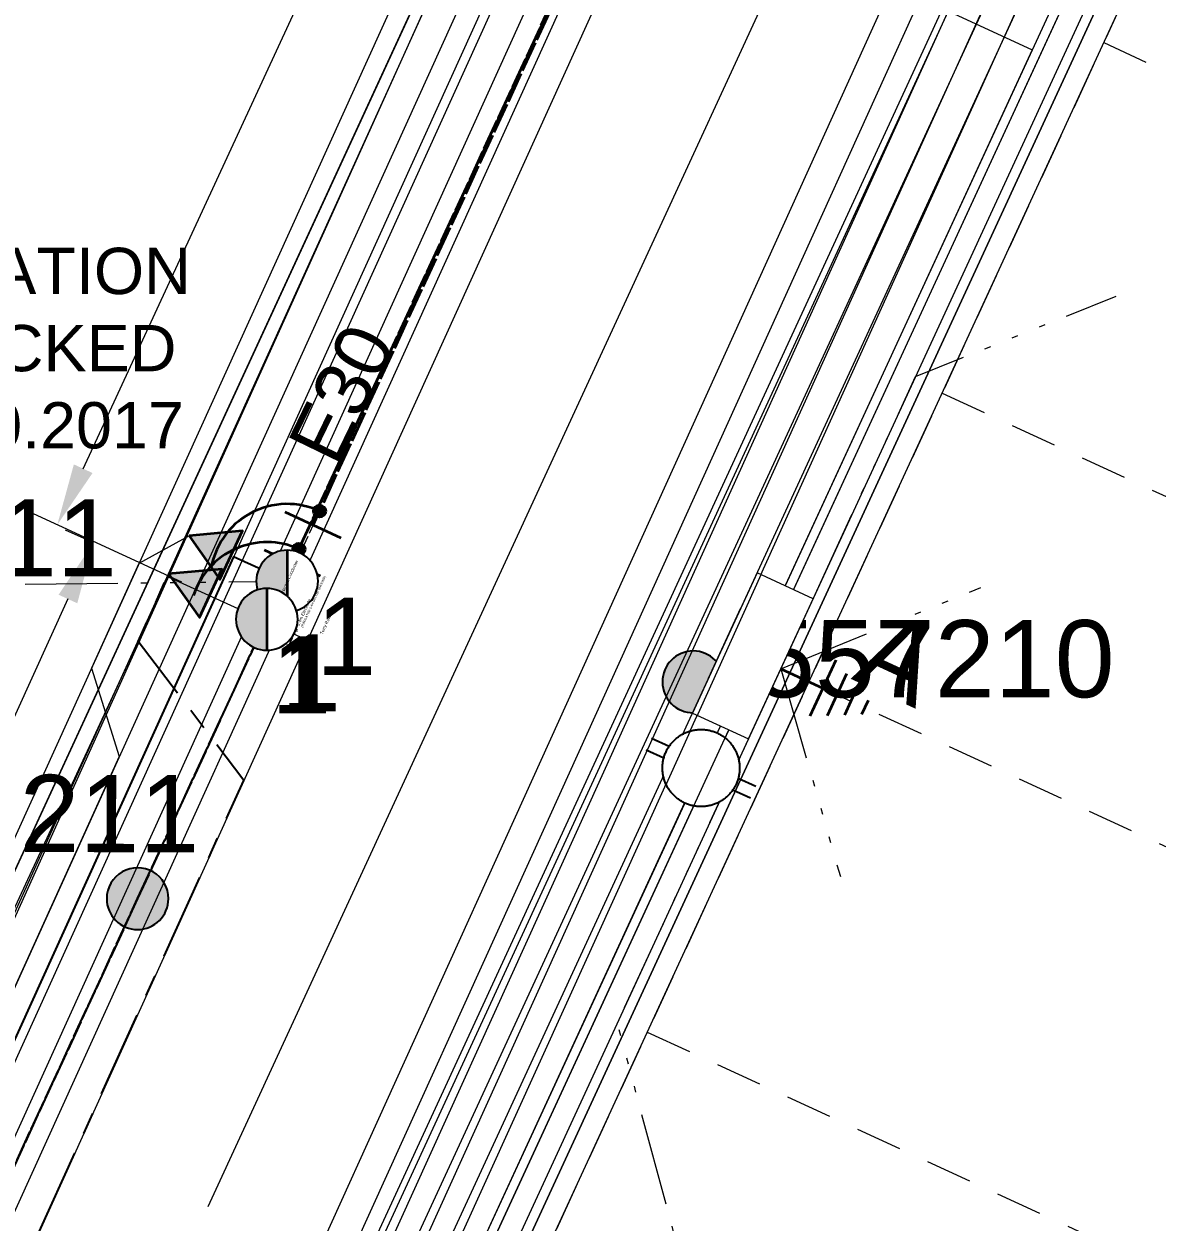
# Model space of a CAD drawing. Header units: metres. Extents: x 0 to 307451, y 0 to 6277344.
# Drawn here: x 305364.89 to 305401.6, y 6275230.66 to 6275269.47 of the extents above; entities that cross this region are included whole.
import ezdxf
from ezdxf.enums import TextEntityAlignment as Align

# ---------------------------------------------------------------- set-up
doc = ezdxf.new("R2010")
doc.units = ezdxf.units.M
for name, pattern in [('Cable Exist OH', [1, 1, 0]), ('Cable Exist UG', [7, 4, -1, 1, -1]), ('Dash', [5, 3, -2]), ('IE Trench LV', [6, 4, -2]), ('PHANTOM', [6.15, 3, -0.75, 0.3, -0.75, 0.3, -0.75, 0.3]), ('PHANTOMX2', [6.6, 3, -0.75, 0.2, -0.75, 0.2, -0.75, 0.2, -0.75])]:
    doc.linetypes.add(name, pattern=pattern)
doc.layers.get('0').update_dxf_attribs({"color": 6})
for name, color, linetype, lineweight in [('_User Miscellaneous1', 30, 'Continuous', 13), ('_User Miscellaneous7', 3, 'Continuous', 13), ('_User_HV_Exist', 1, 'Continuous', 35), ('_User_LV_Exist', 5, 'Continuous', 35), ('Cadastre Developer_SP_NEW', 92, 'Continuous', 15), ('Cadastre Land Parcels_SP_EXT', 118, 'Continuous', 15), ('Cadastre Roads_SP_EXT', 218, 'Continuous', 15), ('Cadastre Roads_SP_NEW', 214, 'Continuous', 15), ('Mains_HV_EXT', 13, 'Continuous', 25), ('Mains_LV_EXT', 163, 'Continuous', 25), ('Services_SP_MOD', 3, 'PHANTOMX2', 20)]:
    doc.layers.add(name, color=color, linetype=linetype, lineweight=lineweight)
doc.layers.add('_User Miscellaneous10', color=252, linetype='Continuous', lineweight=13, plot=False, transparency=0.75)
for name, color, linetype in [('Equip_LV_NEW', 2, 'Continuous'), ('Mains_HV_New_V17', 2, 'Cable x'), ('Mains_LV_New_T84', 2, 'Cable x'), ('SupportsOH_SP_TR_HV_LV_SL_EXT', 7, 'Continuous'), ('SupportsOH_SP_TR_HV_LV_SL_NEW', 2, 'Continuous'), ('Trench_SP_NEW', 2, 'Continuous')]:
    doc.layers.add(name, color=color, linetype=linetype)
doc.styles.add('iecARIAL', font='arial.ttf', dxfattribs={"height": 2})
doc.styles.add('ieISOCP', font='arial.ttf', dxfattribs={"height": 1.5})
doc.styles.add('POLE_LABEL', font='arial.ttf', dxfattribs={"height": 2})
doc.styles.get("Standard").update_dxf_attribs({"font": 'arial.ttf'})
doc.linetypes.add('Cable New UG', pattern='A,5.5,-0.01,["X",Standard,S=1.8,R=0,X=0,Y=-0.94],-1.7', length=7.21)
doc.linetypes.add('Cable x', pattern='A,4.5,-0.01,["X",Standard,S=1.25,R=0,X=0,Y=-0.65],-1.2', length=5.71)
doc.linetypes.add('IE Trench HV', pattern='A,4,-0.4,["/",Standard,S=2,R=0,X=0.25,Y=-1],-1.6', length=6)
doc.dimstyles.new('1.8mm_1_1000', dxfattribs={"dimtxt": 1.8, "dimasz": 2, "dimexe": 1, "dimexo": 3, "dimgap": 0.5, "dimtad": 0, "dimtoh": 1, "dimlfac": -1, "dimzin": 12, "dimdsep": 46, "dimtxsty": 'Standard', "dimcen": 1, "dimclrd": 256, "dimclre": 256, "dimclrt": 256, "dimazin": 3, "dimtfac": 1, "dimtmove": 0, "dimatfit": 3, "dimfxl": 1, "dimtolj": 1, "dimtzin": 0, "dimlwd": -1, "dimlwe": -1, "dimarcsym": 0})
doc.dimstyles.new('1.8mm_1_50', dxfattribs={"dimtxt": 0.09, "dimasz": 0.1, "dimexe": 0.05, "dimexo": 0.15, "dimgap": 0.025, "dimtad": 0, "dimtoh": 1, "dimlfac": -1, "dimzin": 12, "dimdsep": 46, "dimtxsty": 'Standard', "dimcen": 1, "dimclrd": 256, "dimclre": 256, "dimclrt": 256, "dimazin": 3, "dimtfac": 1, "dimtmove": 0, "dimatfit": 3, "dimfxl": 1, "dimtolj": 1, "dimtzin": 0, "dimlwd": -1, "dimlwe": -1, "dimarcsym": 0})

# ---------------------------------------------------------------- blocks, each defined once
blk = doc.blocks.new('POLE_EXT')
blk.add_hatch(color=256).paths.add_polyline_path([(-1, 0, 1), (1, 0, 1)])
blk.add_lwpolyline([(-1, 0, 1), (1, 0, 1)], format="xyb", close=True)
at = {"flags": 8}
blk.add_attdef('pNumber', text='', height=2, dxfattribs=at).set_placement((2.5, 2.5), align=Align.MIDDLE_CENTER)
at = {"style": 'POLE_LABEL', "flags": 9}
for tag, p in [('STRUCTURE_PLANT_NUMBER', (1.355, 0.028)), ('STREET_CODE', (1.355, -0.2))]:
    blk.add_attdef(tag, text='', height=0.2, dxfattribs=at).set_placement(p, align=Align.MIDDLE_LEFT)
at = {"flags": 9}
for tag, p in [('OWNED_BY', (1.355, -0.4)), ('SPECIAL_USE', (1.355, -0.8)), ('PARENT', (1.355, -0.6)), ('STATE', (1.355, -1)), ('USAGE', (1.355, -1.2)), ('cLV', (1.355, -1.4)), ('hDepth', (1.355, -1.6)), ('cHV', (1.355, -2)), ('hDia', (1.355, -1.8)), ('LBRACKET', (1.355, -2.2)), ('LExisting', (1.355, -2.4)), ('LANTNUMBER', (1.355, -2.6)), ('LOther', (1.355, -2.8)), ('LRemove', (1.355, -3)), ('LEGEND', (1.355, -3.2)), ('cLinedev', (1.355, -3.4)), ('pExisting', (1.355, -3.8)), ('LOCATION', (1.355, -3.6)), ('PFNUMBER', (1.355, -4)), ('NEWPFNUMBER', (1.355, -4.2)), ('pFooting', (1.355, -4.4)), ('pNew', (1.355, -4.6)), ('pRelocate', (1.355, -5)), ('pRemove', (1.355, -5.2)), ('pReplace', (1.355, -5.4)), ('pStay', (1.355, -5.6)), ('pType', (1.355, -5.8)), ('cspan', (1.355, -6)), ('STREETNAME', (1.355, -6.2)), ('SUBURB', (1.355, -6.4)), ('NOTES', (1.355, -6.6)), ('OPERATED_BY', (1.355, -7.014)), ('MAINTAINED_BY', (1.355, -6.814))]:
    blk.add_attdef(tag, text='', height=0.2, dxfattribs=at).set_placement(p, align=Align.MIDDLE_LEFT)
at = {"flags": 1}
blk.add_attdef('Z', (1.355, -7.328), '', height=0.2, dxfattribs=at)
blk = doc.blocks.new('LV_UG_LINKS_OPEN_NEW')
at = {"layer": 'Equip_LV_NEW'}
for tag, flags, p in [('ACTUAL_STATUS', 9, (3.167, -1.667)), ('CONSTRUCTED_VOLTAGE', 9, (3.167, -1.833)), ('NO_PHASES', 9, (3.167, -2)), ('OPERATING_VOLTAGE', 9, (3.167, -2.167)), ('ORIENTATION', 9, (3.167, -2.333)), ('STATE', 9, (3.167, -2.5)), ('SWITCH_TYPE', 9, (3.167, -2.667)), ('OWNED_BY', 9, (3.167, -3.167)), ('USAGE', 9, (3.167, -2.833)), ('NOTES', 9, (3.167, -3)), ('OPERATED_BY', 9, (3.167, -3.333)), ('MAINTAINED_BY', 9, (3.167, -3.5)), ('TYPE', 9, (3.167, -3.833)), ('NUMBER_OF_PHASES', 9, (3.167, -3.667)), ('Z', 1, (3.167, -4))]:
    blk.add_attdef(tag, text='', height=0.167, dxfattribs=dict(at, flags=flags)).set_placement(p, align=Align.MIDDLE_LEFT)
blk.add_wipeout([(4, 1.25), (3.969, 1.25), (3.939, 1.248), (3.908, 1.247), (3.877, 1.244), (3.847, 1.241), (3.817, 1.236), (3.786, 1.232), (3.756, 1.226), (3.726, 1.22), (3.696, 1.213), (3.667, 1.205), (3.637, 1.196), (3.608, 1.187), (3.579, 1.177), (3.55, 1.166), (3.522, 1.155), (3.493, 1.143), (3.466, 1.13), (3.438, 1.117), (3.411, 1.102), (3.384, 1.088), (3.357, 1.072), (3.331, 1.056), (3.306, 1.039), (3.28, 1.022), (3.255, 1.004), (3.231, 0.985), (3.207, 0.966), (3.184, 0.947), (3.161, 0.926), (3.138, 0.905), (3.116, 0.884), (3.095, 0.862), (3.074, 0.839), (3.053, 0.816), (3.034, 0.793), (3.015, 0.769), (2.996, 0.745), (2.978, 0.72), (2.961, 0.694), (2.944, 0.669), (2.928, 0.643), (2.912, 0.616), (2.898, 0.589), (2.883, 0.562), (2.87, 0.534), (2.857, 0.507), (2.845, 0.478), (2.834, 0.45), (2.823, 0.421), (2.813, 0.392), (2.804, 0.363), (2.795, 0.333), (2.787, 0.304), (2.78, 0.274), (2.774, 0.244), (2.768, 0.214), (2.764, 0.183), (2.759, 0.153), (2.756, 0.123), (2.753, 0.092), (2.752, 0.061), (2.75, 0.031), (2.75, 0), (2.75, -0.031), (2.752, -0.061), (2.753, -0.092), (2.756, -0.123), (2.759, -0.153), (2.764, -0.183), (2.768, -0.214), (2.774, -0.244), (2.78, -0.274), (2.787, -0.304), (2.795, -0.333), (2.804, -0.363), (2.813, -0.392), (2.823, -0.421), (2.834, -0.45), (2.845, -0.478), (2.857, -0.507), (2.87, -0.534), (2.883, -0.562), (2.898, -0.589), (2.912, -0.616), (2.928, -0.643), (2.944, -0.669), (2.961, -0.694), (2.978, -0.72), (2.996, -0.745), (3.015, -0.769), (3.034, -0.793), (3.053, -0.816), (3.074, -0.839), (3.095, -0.862), (3.116, -0.884), (3.138, -0.905), (3.161, -0.926), (3.184, -0.947), (3.207, -0.966), (3.231, -0.985), (3.255, -1.004), (3.28, -1.022), (3.306, -1.039), (3.331, -1.056), (3.357, -1.072), (3.384, -1.088), (3.411, -1.102), (3.438, -1.117), (3.466, -1.13), (3.493, -1.143), (3.522, -1.155), (3.55, -1.166), (3.579, -1.177), (3.608, -1.187), (3.637, -1.196), (3.667, -1.205), (3.696, -1.213), (3.726, -1.22), (3.756, -1.226), (3.786, -1.232), (3.817, -1.236), (3.847, -1.241), (3.877, -1.244), (3.908, -1.247), (3.939, -1.248), (3.969, -1.25), (4, -1.25), (4.031, -1.25), (4.061, -1.248), (4.092, -1.247), (4.123, -1.244), (4.153, -1.241), (4.183, -1.236), (4.214, -1.232), (4.244, -1.226), (4.274, -1.22), (4.304, -1.213), (4.333, -1.205), (4.363, -1.196), (4.392, -1.187), (4.421, -1.177), (4.45, -1.166), (4.478, -1.155), (4.507, -1.143), (4.534, -1.13), (4.562, -1.117), (4.589, -1.102), (4.616, -1.088), (4.643, -1.072), (4.669, -1.056), (4.694, -1.039), (4.72, -1.022), (4.745, -1.004), (4.769, -0.985), (4.793, -0.966), (4.816, -0.947), (4.839, -0.926), (4.862, -0.905), (4.884, -0.884), (4.905, -0.862), (4.926, -0.839), (4.947, -0.816), (4.966, -0.793), (4.985, -0.769), (5.004, -0.745), (5.022, -0.72), (5.039, -0.694), (5.056, -0.669), (5.072, -0.643), (5.088, -0.616), (5.102, -0.589), (5.117, -0.562), (5.13, -0.534), (5.143, -0.507), (5.155, -0.478), (5.166, -0.45), (5.177, -0.421), (5.187, -0.392), (5.196, -0.363), (5.205, -0.333), (5.213, -0.304), (5.22, -0.274), (5.226, -0.244), (5.232, -0.214), (5.236, -0.183), (5.241, -0.153), (5.244, -0.123), (5.247, -0.092), (5.248, -0.061), (5.25, -0.031), (5.25, 0), (5.25, 0.031), (5.248, 0.061), (5.247, 0.092), (5.244, 0.123), (5.241, 0.153), (5.236, 0.183), (5.232, 0.214), (5.226, 0.244), (5.22, 0.274), (5.213, 0.304), (5.205, 0.333), (5.196, 0.363), (5.187, 0.392), (5.177, 0.421), (5.166, 0.45), (5.155, 0.478), (5.143, 0.507), (5.13, 0.534), (5.117, 0.562), (5.102, 0.589), (5.088, 0.616), (5.072, 0.643), (5.056, 0.669), (5.039, 0.694), (5.022, 0.72), (5.004, 0.745), (4.985, 0.769), (4.966, 0.793), (4.947, 0.816), (4.926, 0.839), (4.905, 0.862), (4.884, 0.884), (4.862, 0.905), (4.839, 0.926), (4.816, 0.947), (4.793, 0.966), (4.769, 0.985), (4.745, 1.004), (4.72, 1.022), (4.694, 1.039), (4.669, 1.056), (4.643, 1.072), (4.616, 1.088), (4.589, 1.102), (4.562, 1.117), (4.534, 1.13), (4.507, 1.143), (4.478, 1.155), (4.45, 1.166), (4.421, 1.177), (4.392, 1.187), (4.363, 1.196), (4.333, 1.205), (4.304, 1.213), (4.274, 1.22), (4.244, 1.226), (4.214, 1.232), (4.183, 1.236), (4.153, 1.241), (4.123, 1.244), (4.092, 1.247), (4.061, 1.248), (4.031, 1.25)]).dxf.layer = 'Equip_LV_NEW'
for p, q in [((3.792, 1.863), (3.792, 1.232)), ((4.208, 1.863), (4.208, 1.232)), ((3.792, -1.232), (3.792, -1.863)), ((4.208, -1.232), (4.208, -1.863))]:
    blk.add_line(p, q, dxfattribs=at)
at = {"layer": 'Equip_LV_NEW', "flags": 128}
blk.add_lwpolyline([(4, 1.25), (3.969, 1.25), (3.939, 1.248), (3.908, 1.247), (3.877, 1.244), (3.847, 1.241), (3.817, 1.236), (3.786, 1.232), (3.756, 1.226), (3.726, 1.22), (3.696, 1.213), (3.667, 1.205), (3.637, 1.196), (3.608, 1.187), (3.579, 1.177), (3.55, 1.166), (3.522, 1.155), (3.493, 1.143), (3.466, 1.13), (3.438, 1.117), (3.411, 1.102), (3.384, 1.088), (3.357, 1.072), (3.331, 1.056), (3.306, 1.039), (3.28, 1.022), (3.255, 1.004), (3.231, 0.985), (3.207, 0.966), (3.184, 0.947), (3.161, 0.926), (3.138, 0.905), (3.116, 0.884), (3.095, 0.862), (3.074, 0.839), (3.053, 0.816), (3.034, 0.793), (3.015, 0.769), (2.996, 0.745), (2.978, 0.72), (2.961, 0.694), (2.944, 0.669), (2.928, 0.643), (2.912, 0.616), (2.898, 0.589), (2.883, 0.562), (2.87, 0.534), (2.857, 0.507), (2.845, 0.478), (2.834, 0.45), (2.823, 0.421), (2.813, 0.392), (2.804, 0.363), (2.795, 0.333), (2.787, 0.304), (2.78, 0.274), (2.774, 0.244), (2.768, 0.214), (2.764, 0.183), (2.759, 0.153), (2.756, 0.123), (2.753, 0.092), (2.752, 0.061), (2.75, 0.031), (2.75, 0), (2.75, -0.031), (2.752, -0.061), (2.753, -0.092), (2.756, -0.123), (2.759, -0.153), (2.764, -0.183), (2.768, -0.214), (2.774, -0.244), (2.78, -0.274), (2.787, -0.304), (2.795, -0.333), (2.804, -0.363), (2.813, -0.392), (2.823, -0.421), (2.834, -0.45), (2.845, -0.478), (2.857, -0.507), (2.87, -0.534), (2.883, -0.562), (2.898, -0.589), (2.912, -0.616), (2.928, -0.643), (2.944, -0.669), (2.961, -0.694), (2.978, -0.72), (2.996, -0.745), (3.015, -0.769), (3.034, -0.793), (3.053, -0.816), (3.074, -0.839), (3.095, -0.862), (3.116, -0.884), (3.138, -0.905), (3.161, -0.926), (3.184, -0.947), (3.207, -0.966), (3.231, -0.985), (3.255, -1.004), (3.28, -1.022), (3.306, -1.039), (3.331, -1.056), (3.357, -1.072), (3.384, -1.088), (3.411, -1.102), (3.438, -1.117), (3.466, -1.13), (3.493, -1.143), (3.522, -1.155), (3.55, -1.166), (3.579, -1.177), (3.608, -1.187), (3.637, -1.196), (3.667, -1.205), (3.696, -1.213), (3.726, -1.22), (3.756, -1.226), (3.786, -1.232), (3.817, -1.236), (3.847, -1.241), (3.877, -1.244), (3.908, -1.247), (3.939, -1.248), (3.969, -1.25), (4, -1.25), (4.031, -1.25), (4.061, -1.248), (4.092, -1.247), (4.123, -1.244), (4.153, -1.241), (4.183, -1.236), (4.214, -1.232), (4.244, -1.226), (4.274, -1.22), (4.304, -1.213), (4.333, -1.205), (4.363, -1.196), (4.392, -1.187), (4.421, -1.177), (4.45, -1.166), (4.478, -1.155), (4.507, -1.143), (4.534, -1.13), (4.562, -1.117), (4.589, -1.102), (4.616, -1.088), (4.643, -1.072), (4.669, -1.056), (4.694, -1.039), (4.72, -1.022), (4.745, -1.004), (4.769, -0.985), (4.793, -0.966), (4.816, -0.947), (4.839, -0.926), (4.862, -0.905), (4.884, -0.884), (4.905, -0.862), (4.926, -0.839), (4.947, -0.816), (4.966, -0.793), (4.985, -0.769), (5.004, -0.745), (5.022, -0.72), (5.039, -0.694), (5.056, -0.669), (5.072, -0.643), (5.088, -0.616), (5.102, -0.589), (5.117, -0.562), (5.13, -0.534), (5.143, -0.507), (5.155, -0.478), (5.166, -0.45), (5.177, -0.421), (5.187, -0.392), (5.196, -0.363), (5.205, -0.333), (5.213, -0.304), (5.22, -0.274), (5.226, -0.244), (5.232, -0.214), (5.236, -0.183), (5.241, -0.153), (5.244, -0.123), (5.247, -0.092), (5.248, -0.061), (5.25, -0.031), (5.25, 0), (5.25, 0.031), (5.248, 0.061), (5.247, 0.092), (5.244, 0.123), (5.241, 0.153), (5.236, 0.183), (5.232, 0.214), (5.226, 0.244), (5.22, 0.274), (5.213, 0.304), (5.205, 0.333), (5.196, 0.363), (5.187, 0.392), (5.177, 0.421), (5.166, 0.45), (5.155, 0.478), (5.143, 0.507), (5.13, 0.534), (5.117, 0.562), (5.102, 0.589), (5.088, 0.616), (5.072, 0.643), (5.056, 0.669), (5.039, 0.694), (5.022, 0.72), (5.004, 0.745), (4.985, 0.769), (4.966, 0.793), (4.947, 0.816), (4.926, 0.839), (4.905, 0.862), (4.884, 0.884), (4.862, 0.905), (4.839, 0.926), (4.816, 0.947), (4.793, 0.966), (4.769, 0.985), (4.745, 1.004), (4.72, 1.022), (4.694, 1.039), (4.669, 1.056), (4.643, 1.072), (4.616, 1.088), (4.589, 1.102), (4.562, 1.117), (4.534, 1.13), (4.507, 1.143), (4.478, 1.155), (4.45, 1.166), (4.421, 1.177), (4.392, 1.187), (4.363, 1.196), (4.333, 1.205), (4.304, 1.213), (4.274, 1.22), (4.244, 1.226), (4.214, 1.232), (4.183, 1.236), (4.153, 1.241), (4.123, 1.244), (4.092, 1.247), (4.061, 1.248), (4.031, 1.25)], close=True, dxfattribs=at)
blk = doc.blocks.new('*U284')
at = {"layer": '_User_LV_Exist'}
for p, q in [((2.5, 1), (2.5, -1)), ((3, 0.75), (3, -0.75)), ((3.5, 0.5), (3.5, -0.5)), ((4, 0.25), (4, -0.25))]:
    blk.add_line(p, q, dxfattribs=at)
at = {"layer": 'Equip_LV_NEW', "ltscale": 10, "xscale": -1, "rotation": 90}
blk.add_blockref('LV_UG_LINKS_OPEN_NEW', (0, 0), dxfattribs=at)
at = {"width": 0.9}
blk.add_attdef('ASSET_NUM', text='', height=2, dxfattribs=at).set_placement((22.002, 2), align=Align.MIDDLE_LEFT)
for tag, p, flags in [('SUBURB', (16.002, 0), 1), ('STREETNAME', (16.202, 0), 9), ('PARENT', (16.402, 0), 9), ('NOTES', (16.602, 0), 9), ('LOCATION', (16.802, 0), 9), ('LEGEND', (17.002, 0), 9), ('USAGE', (17.202, 0), 9), ('SUPPORT_TYPE', (17.402, 0), 9), ('STATE', (17.602, 0), 9), ('OWNED_BY', (17.802, 0), 9)]:
    blk.add_attdef(tag, p, '', height=0.2, rotation=270, dxfattribs=dict(flags=flags))
blk.add_wipeout([(1, 2.5), (1, -2.5), (-1, -2.5), (-1, 2.5)])
blk.add_lwpolyline([(-1, 2.5), (-1, -1.25), (-1, 1.25), (-1, -2.5), (1, -2.5), (1, 2.5)], close=True)
at = {"layer": '_User_LV_Exist'}
blk.add_line((1, 0), (2.5, 0), dxfattribs=at)
blk = doc.blocks.new('*U312')
h = blk.add_hatch(color=256)
h.dxf.hatch_style = 1
edge = h.paths.add_edge_path()
edge.add_arc((-2.5, -0.002), 0.2, 180.0561, 540.0561)
h = blk.add_hatch(color=256)
h.dxf.hatch_style = 1
h.paths.add_polyline_path([(0, -3.5), (0.866, -2), (-0.866, -2)])
for p, q in [((-2.001, 0.998), (-1.999, -1.002)), ((-2, -0.002), (-2.5, -0.002))]:
    blk.add_line(p, q)
at = {"flags": 128}
blk.add_lwpolyline([(0, -3.5), (0.866, -2), (-0.866, -2)], close=True, dxfattribs=at)
blk.add_circle((-2.5, -0.002), 0.2)
blk = doc.blocks.new('*D313')
at = {"layer": '_User Miscellaneous10', "ltscale": 0.7, "transparency": 16777216}
for p, q in [((305366.838, 6275252.802), (305366.234, 6275253.077)), ((305366.315, 6275250.843), (305361.963, 6275241.289)), ((305354.678, 6275225.298), (305359.031, 6275234.852)), ((305353.543, 6275223.617), (305352.939, 6275223.892))]:
    blk.add_line(p, q, dxfattribs=at)
for points in [[(305366.012, 6275250.981), (305366.619, 6275250.705), (305367.144, 6275252.663)], [(305354.375, 6275225.436), (305354.981, 6275225.16), (305353.849, 6275223.478)]]:
    blk.add_solid(points, dxfattribs=at)
at = {"layer": '_User Miscellaneous10', "ltscale": 0.7, "transparency": 16777216, "insert": (305360.497, 6275238.07), "char_height": 1.8, "attachment_point": 5, "rotation": 65.508}
blk.add_mtext('\\A1;32.07', dxfattribs=at)
blk = doc.blocks.new('*D315')
at = {"layer": '_User Miscellaneous10', "ltscale": 0.7, "transparency": 16777216}
for p, q in [((305391.824, 6275298.585), (305386.884, 6275300.868)), ((305386.952, 6275298.633), (305377.628, 6275278.464)), ((305366.811, 6275255.064), (305376.134, 6275275.233)), ((305370.004, 6275251.384), (305365.064, 6275253.668))]:
    blk.add_line(p, q, dxfattribs=at)
for points in [[(305386.649, 6275298.773), (305387.255, 6275298.493), (305387.791, 6275300.449)], [(305366.508, 6275255.203), (305367.113, 6275254.924), (305365.971, 6275253.248)]]:
    blk.add_solid(points, dxfattribs=at)
at = {"layer": '_User Miscellaneous10', "ltscale": 0.7, "transparency": 16777216, "insert": (305376.881, 6275276.848), "char_height": 1.8, "attachment_point": 5, "rotation": 65.19}
blk.add_mtext('\\A1;52', dxfattribs=at)
blk = doc.blocks.new('*U311')
at = {"width": 0.9, "flags": 8}
blk.add_attdef('pNumber', text='', height=2, dxfattribs=at).set_placement((2.5, 2.5), align=Align.MIDDLE_CENTER)
at = {"style": 'POLE_LABEL', "flags": 9}
for tag, p in [('STRUCTURE_PLANT_NUMBER', (1.662, -0.165)), ('STREET_CODE', (1.662, -0.458))]:
    blk.add_attdef(tag, text='', height=0.2, dxfattribs=at).set_placement(p, align=Align.MIDDLE_LEFT)
at = {"flags": 9}
for tag, height, p in [('OWNED_BY', 0.2, (1.662, -0.658)), ('PARENT', 0.2, (1.662, -0.858)), ('SPECIAL_USE', 0.2, (1.662, -1.058)), ('STATE', 0.2, (1.662, -1.258)), ('USAGE', 0.2, (1.662, -1.458)), ('cLV', 0.2, (1.662, -1.658)), ('hDepth', 0.2, (1.662, -1.858)), ('cHV', 0.2, (1.662, -2.258)), ('hDia', 0.2, (1.662, -2.058)), ('LBRACKET', 0.2, (1.662, -2.458)), ('LExisting', 0.2, (1.662, -2.658)), ('LANTNUMBER', 0.2, (1.662, -2.858)), ('LOther', 0.2, (1.662, -3.058)), ('LRemove', 0.2, (1.662, -3.258)), ('LEGEND', 0.2, (1.662, -3.458)), ('cLinedev', 0.2, (1.662, -3.658)), ('pExisting', 0.2, (1.662, -3.858)), ('PFNUMBER', 0.2, (1.662, -4.058)), ('NEWPFNUMBER', 0.2, (1.662, -4.258)), ('pFooting', 0.2, (1.662, -4.458)), ('pNew', 0.2, (1.662, -4.658)), ('pRelocate', 0.2, (1.662, -5.058)), ('pRemove', 0.2, (1.662, -5.258)), ('pReplace', 0.2, (1.662, -5.458)), ('pStay', 0.2, (1.662, -5.658)), ('pType', 0.2, (1.662, -5.858)), ('cspan', 0.2, (1.662, -6.058)), ('SUBURB', 0.2, (1.662, -6.258)), ('STREETNAME', 0.2, (1.662, -6.458)), ('LOCATION', 0.2, (1.662, -6.658)), ('NOTES', 0.2, (1.662, -6.858)), ('OPERATED_BY', 0.2, (1.662, -7.145)), ('MAINTAINED_BY', 0.001, (1.662, -7.478))]:
    blk.add_attdef(tag, text='', height=height, dxfattribs=at).set_placement(p, align=Align.MIDDLE_LEFT)
at = {"flags": 1}
blk.add_attdef('Z', (1.662, -7.852), '', height=0.001, dxfattribs=at)
blk.add_wipeout([(0.068, 0.998), (-0.058, 0.998), (-0.182, 0.983), (-0.304, 0.953), (-0.421, 0.907), (-0.532, 0.847), (-0.634, 0.774), (-0.725, 0.688), (-0.806, 0.592), (-0.874, 0.486), (-0.928, 0.373), (-0.967, 0.254), (-0.991, 0.13), (-1, 0.005), (-0.993, -0.12), (-0.97, -0.244), (-0.932, -0.363), (-0.879, -0.477), (-0.812, -0.584), (-0.732, -0.681), (-0.641, -0.767), (-0.54, -0.842), (-0.43, -0.903), (-0.314, -0.949), (-0.192, -0.981), (-0.068, -0.998), (0.058, -0.998), (0.182, -0.983), (0.304, -0.953), (0.421, -0.907), (0.532, -0.847), (0.634, -0.774), (0.725, -0.688), (0.806, -0.592), (0.874, -0.486), (0.928, -0.373), (0.967, -0.254), (0.991, -0.13), (1, -0.005), (0.993, 0.12), (0.97, 0.244), (0.932, 0.363), (0.879, 0.477), (0.812, 0.584), (0.732, 0.681), (0.641, 0.767), (0.54, 0.842), (0.43, 0.903), (0.314, 0.949), (0.192, 0.981)])
at = {"ltscale": 10}
h = blk.add_hatch(color=256, dxfattribs=at)
h.dxf.hatch_style = 1
h.paths.add_polyline_path([(0, 0.998), (-0.058, 0.998), (-0.182, 0.983), (-0.304, 0.953), (-0.421, 0.907), (-0.532, 0.847), (-0.634, 0.774), (-0.725, 0.688), (-0.806, 0.592), (-0.874, 0.486), (-0.928, 0.373), (-0.967, 0.254), (-0.991, 0.13), (-1, 0.005), (-0.993, -0.12), (-0.97, -0.244), (-0.932, -0.363), (-0.879, -0.477), (-0.812, -0.584), (-0.732, -0.681), (-0.641, -0.767), (-0.54, -0.842), (-0.43, -0.903), (-0.314, -0.949), (-0.192, -0.981), (-0.068, -0.998), (0, -0.998)])
blk.add_line((0, 1), (0, -1), dxfattribs=at)
at = {"lineweight": -3}
blk.add_lwpolyline([(-1, 0, 1), (1, 0, 1)], format="xyb", close=True, dxfattribs=at)
blk = doc.blocks.new('*U391')
h = blk.add_hatch(color=256)
h.dxf.hatch_style = 1
h.paths.add_polyline_path([(1, 0, 0.414214), (0, 1), (0, -1, 0.414214)])
blk.add_line((0, 1), (0, -1))
blk.add_circle((0, 0), 1)
blk = doc.blocks.new('*D392')
at = {"layer": '_User Miscellaneous7', "transparency": 16777216}
for p, q in [((305372.756, 6275249.947), (305372.632, 6275249.674)), ((305372.744, 6275249.678), (305372.922, 6275249.597)), ((305373.381, 6275249.389), (305373.203, 6275249.47)), ((305373.576, 6275249.575), (305373.452, 6275249.302))]:
    blk.add_line(p, q, dxfattribs=at)
for points in [[(305372.751, 6275249.694), (305372.737, 6275249.663), (305372.653, 6275249.72)], [(305373.388, 6275249.404), (305373.374, 6275249.374), (305373.472, 6275249.348)]]:
    blk.add_solid(points, dxfattribs=at)
at = {"layer": '_User Miscellaneous7', "transparency": 16777216, "insert": (305373.063, 6275249.534), "char_height": 0.09, "attachment_point": 5, "rotation": 335.5942}
blk.add_mtext('\\A1;1.0m', dxfattribs=at)
blk = doc.blocks.new('*U390')
at = {"layer": '_User Miscellaneous7'}
h = blk.add_hatch(color=256, dxfattribs=at)
h.dxf.hatch_style = 1
h.paths.add_polyline_path([(-0.025, 0, 1), (0.025, 0, 1)])
h = blk.add_hatch(color=256, dxfattribs=at)
h.dxf.hatch_style = 1
h.paths.add_polyline_path([(-0.025, 0, 1), (0.025, 0, 1)])
for p, q in [((0.075, 0.125), (-0.075, 0.125)), ((0.05, 0.162), (-0.05, 0.162)), ((0.025, 0.2), (-0.025, 0.2)), ((0, 0.025), (0, 0.125))]:
    blk.add_line(p, q, dxfattribs=at)
blk.add_circle((0, 0), 0.025, dxfattribs=at)
at = {"layer": '_User Miscellaneous7', "color": 7, "attachment_point": 4, "rotation": 90, "style": 'iecARIAL'}
for s, insert, char_height in [('(INSULATED 2.4m BELOW GROUND)', (0.15, 0.3), 0.075), ('2.4m Electrode', (0, 0.3), 0.1)]:
    blk.add_mtext(s, dxfattribs=dict(at, insert=insert, char_height=char_height))
blk = doc.blocks.new('*U396')
at = {"width": 0.9, "flags": 8}
blk.add_attdef('pNumber', text='', height=2, dxfattribs=at).set_placement((2.5, 2.5), align=Align.MIDDLE_CENTER)
at = {"style": 'POLE_LABEL', "flags": 9}
for tag, p in [('STRUCTURE_PLANT_NUMBER', (2.321, 1.072)), ('STREET_CODE', (2.321, 0.778))]:
    blk.add_attdef(tag, text='', height=0.2, dxfattribs=at).set_placement(p, align=Align.MIDDLE_LEFT)
at = {"flags": 9}
for tag, height, p in [('OWNED_BY', 0.2, (2.321, 0.578)), ('PARENT', 0.2, (2.321, 0.378)), ('SPECIAL_USE', 0.2, (2.321, 0.178)), ('STATE', 0.2, (2.321, -0.022)), ('cLV', 0.2, (2.321, -0.422)), ('USAGE', 0.2, (2.321, -0.222)), ('hDepth', 0.2, (2.321, -0.622)), ('hDia', 0.2, (2.321, -0.822)), ('cHV', 0.2, (2.321, -1.022)), ('LBRACKET', 0.2, (2.321, -1.222)), ('LExisting', 0.2, (2.321, -1.422)), ('LANTNUMBER', 0.2, (2.321, -1.622)), ('LOther', 0.2, (2.321, -1.822)), ('LRemove', 0.2, (2.321, -2.022)), ('cLinedev', 0.2, (2.321, -2.422)), ('LEGEND', 0.2, (2.321, -2.222)), ('pExisting', 0.2, (2.321, -2.622)), ('PFNUMBER', 0.2, (2.321, -2.822)), ('NEWPFNUMBER', 0.2, (2.321, -3.022)), ('pFooting', 0.2, (2.321, -3.222)), ('pNew', 0.2, (2.321, -3.422)), ('pRelocate', 0.2, (2.321, -3.822)), ('pRemove', 0.2, (2.321, -4.022)), ('pReplace', 0.2, (2.321, -4.222)), ('pStay', 0.2, (2.321, -4.422)), ('pType', 0.2, (2.321, -4.622)), ('cspan', 0.2, (2.321, -4.822)), ('SUBURB', 0.2, (2.321, -5.022)), ('STREETNAME', 0.2, (2.321, -5.222)), ('LOCATION', 0.2, (2.321, -5.422)), ('OPERATED_BY', 0.2, (2.321, -5.908)), ('NOTES', 0.2, (2.321, -5.622)), ('MAINTAINED_BY', 0.001, (2.321, -6.242))]:
    blk.add_attdef(tag, text='', height=height, dxfattribs=at).set_placement(p, align=Align.MIDDLE_LEFT)
at = {"flags": 1}
blk.add_attdef('Z', (2.321, -6.615), '', height=0.001, dxfattribs=at)
blk.add_wipeout([(0.068, 0.998), (-0.058, 0.998), (-0.182, 0.983), (-0.304, 0.953), (-0.421, 0.907), (-0.532, 0.847), (-0.634, 0.774), (-0.725, 0.688), (-0.806, 0.592), (-0.874, 0.486), (-0.928, 0.373), (-0.967, 0.254), (-0.991, 0.13), (-1, 0.005), (-0.993, -0.12), (-0.97, -0.244), (-0.932, -0.363), (-0.879, -0.477), (-0.812, -0.584), (-0.732, -0.681), (-0.641, -0.767), (-0.54, -0.842), (-0.43, -0.903), (-0.314, -0.949), (-0.192, -0.981), (-0.068, -0.998), (0.058, -0.998), (0.182, -0.983), (0.304, -0.953), (0.421, -0.907), (0.532, -0.847), (0.634, -0.774), (0.725, -0.688), (0.806, -0.592), (0.874, -0.486), (0.928, -0.373), (0.967, -0.254), (0.991, -0.13), (1, -0.005), (0.993, 0.12), (0.97, 0.244), (0.932, 0.363), (0.879, 0.477), (0.812, 0.584), (0.732, 0.681), (0.641, 0.767), (0.54, 0.842), (0.43, 0.903), (0.314, 0.949), (0.192, 0.981)])
at = {"ltscale": 10}
h = blk.add_hatch(color=256, dxfattribs=at)
h.dxf.hatch_style = 1
h.paths.add_polyline_path([(0, 0.998), (-0.058, 0.998), (-0.182, 0.983), (-0.304, 0.953), (-0.421, 0.907), (-0.532, 0.847), (-0.634, 0.774), (-0.725, 0.688), (-0.806, 0.592), (-0.874, 0.486), (-0.928, 0.373), (-0.967, 0.254), (-0.991, 0.13), (-1, 0.005), (-0.993, -0.12), (-0.97, -0.244), (-0.932, -0.363), (-0.879, -0.477), (-0.812, -0.584), (-0.732, -0.681), (-0.641, -0.767), (-0.54, -0.842), (-0.43, -0.903), (-0.314, -0.949), (-0.192, -0.981), (-0.068, -0.998), (0, -0.998)])
blk.add_line((0, 1), (0, -1), dxfattribs=at)
at = {"lineweight": -3}
blk.add_lwpolyline([(-1, 0, 1), (1, 0, 1)], format="xyb", close=True, dxfattribs=at)

msp = doc.modelspace()

# ---------------------------------------------------------------- linework, layer by layer
at = {"layer": '_User Miscellaneous10', "flags": 128}
for points in [[(305418.0305, 6275320.1558), (305375.8894, 6275228.8253)], [(305418.9385, 6275319.7368), (305376.7974, 6275228.4063)], [(305419.8466, 6275319.3179), (305377.7054, 6275227.9873)], [(305420.7546, 6275318.8989), (305378.6134, 6275227.5684)], [(305421.6626, 6275318.4799), (305379.5214, 6275227.1494)], [(305422.5706, 6275318.061), (305380.4294, 6275226.7304)]]:
    msp.add_lwpolyline(points, dxfattribs=at)
at = {"layer": '_User Miscellaneous10', "color": 4, "flags": 128}
msp.add_lwpolyline([(305421.027, 6275318.7732), (305378.8858, 6275227.4427)], dxfattribs=at)
at = {"layer": '_User Miscellaneous10', "color": 2, "linetype": 'Cable New UG', "ltscale": 0.7, "flags": 128}
for points in [[(305401.419, 6275279.3736), (305399.4928, 6275280.2624), (305394.7265, 6275269.9326), (305397.558, 6275268.6261), (305389.5501, 6275251.2709)], [(305386.2918, 6275244.2392), (305371.0669, 6275211.1776)]]:
    msp.add_lwpolyline(points, dxfattribs=at)
at = {"layer": '_User Miscellaneous10', "color": 2, "linetype": 'PHANTOMX2', "flags": 128}
for points in [[(305390.4581, 6275250.8519), (305393.7789, 6275258.049), (305400.2774, 6275260.6508)], [(305389.4133, 6275248.5807), (305395.8977, 6275251.2173)], [(305389.4133, 6275248.5807), (305391.3434, 6275241.852)], [(305388.3632, 6275246.3119), (305384.113, 6275237.1005), (305385.9286, 6275230.3401)]]:
    msp.add_lwpolyline(points, dxfattribs=at)
at = {"layer": '_User Miscellaneous10', "ltscale": 0.7, "flags": 128}
msp.add_lwpolyline([(305361.9846, 6275235.234), (305369.5637, 6275251.5606), (305374.0777, 6275249.5124)], dxfattribs=at)
at = {"layer": '_User_HV_Exist', "linetype": 'Cable Exist OH'}
msp.add_lwpolyline([(305418.071, 6275348.3981), (305401.2458, 6275311.8173), (305374.4668, 6275253.6918), (305374.4668, 6275253.6918)], dxfattribs=at)
at = {"layer": '_User_HV_Exist'}
msp.add_arc((305373.4193, 6275251.4218), 2.5, 60.64249, 169.59831, dxfattribs=at)
at = {"layer": '_User_LV_Exist', "linetype": 'Cable Exist OH'}
msp.add_lwpolyline([(305373.8003, 6275252.4564), (305401.293, 6275311.8645), (305412.72, 6275336.7463)], dxfattribs=at)
at = {"layer": '_User_LV_Exist'}
msp.add_arc((305372.7597, 6275250.1851), 2.4983, 65.3868, 162.13229, dxfattribs=at)
at = {"layer": 'Cadastre Developer_SP_NEW', "linetype": 'Continuous'}
msp.add_lwpolyline([(305395.188, 6275308.35), (305025.182, 6275475.533), (304990.1501, 6275406.6883), (305362.1375, 6275235.0861), (305395.188, 6275308.35)], close=True, dxfattribs=at)
at = {"layer": 'Cadastre Developer_SP_NEW', "linetype": 'Dash', "ltscale": 0.5, "transparency": 33554521, "flags": 128}
for points in [[(305422.5706, 6275318.061), (305417.9628, 6275308.0725), (305412.7267, 6275296.7221), (305408.4584, 6275287.4691), (305404.1439, 6275278.1163), (305399.8755, 6275268.8633), (305394.6394, 6275257.5128), (305390.3249, 6275248.16), (305385.0889, 6275236.8095), (305380.4376, 6275226.7266)], [(305399.8753, 6275268.8634), (305399.8755, 6275268.8633), (305428.9312, 6275255.4566), (305457.9871, 6275242.0499)], [(305394.6392, 6275257.5129), (305394.6394, 6275257.5128), (305423.6932, 6275244.107), (305452.7513, 6275230.6993)], [(305390.3247, 6275248.1602), (305390.3249, 6275248.16), (305419.3771, 6275234.755), (305448.4369, 6275221.3464)], [(305385.0886, 6275236.8097), (305385.0889, 6275236.8095), (305414.1391, 6275223.4054), (305443.2011, 6275209.9958)]]:
    msp.add_lwpolyline(points, dxfattribs=at)
at = {"layer": 'Cadastre Land Parcels_SP_EXT', "linetype": 'Continuous'}
for points in [[(305395.188, 6275308.35), (305025.182, 6275475.533), (304989.289, 6275407.454), (305361.498, 6275235.346), (305395.188, 6275308.35)], [(305650.7, 6275093.908), (305692.359, 6275185.466), (305633.333, 6275213.957), (305421.066, 6275316.415), (305379.528, 6275226.405), (305635.511, 6275101.328), (305650.7, 6275093.908)]]:
    msp.add_lwpolyline(points, close=True, dxfattribs=at)
at = {"layer": 'Cadastre Roads_SP_EXT', "linetype": 'Continuous'}
msp.add_lwpolyline([(305446.538, 6275419.657), (305416.65, 6275354.86), (305412.225, 6275345.267), (305395.188, 6275308.35), (305361.498, 6275235.346), (305319.214, 6275143.722), (305298.376, 6275098.567), (305306.516, 6275090.086), (305313.337, 6275082.977), (305379.528, 6275226.405), (305421.066, 6275316.415), (305431.837, 6275339.755), (305472.105, 6275375.209), (305471.922, 6275404.855), (305471.79, 6275426.372)], dxfattribs=at)
at = {"layer": 'Cadastre Roads_SP_NEW', "ltscale": 0.03}
for points in [[(305412.981, 6275322.4847), (305370.8475, 6275231.1507)], [(305417.839, 6275320.2437), (305375.7055, 6275228.9096)]]:
    msp.add_lwpolyline(points, dxfattribs=at)
at = {"layer": 'Mains_HV_EXT', "color": 1, "linetype": 'Cable Exist OH'}
msp.add_lwpolyline([(305418.071, 6275348.3981), (305401.2458, 6275311.8173), (305368.572, 6275241.1371), (305347.0181, 6275194.4335), (305321.5925, 6275139.3383), (305296.8543, 6275085.7333), (305266.2485, 6275019.0986)], dxfattribs=at)
at = {"layer": 'Mains_HV_New_V17', "color": 3, "linetype": 'Cable New UG', "lineweight": 0, "ltscale": 0.7, "flags": 128}
msp.add_lwpolyline([(305370.2428, 6275252.8915), (305370.2428, 6275252.8915), (305368.6139, 6275251.9915), (305367.0757, 6275248.6015), (305367.9744, 6275245.7419), (305364.8401, 6275238.8343), (305359.7055, 6275227.5181), (305357.8023, 6275232.6808), (305357.8023, 6275232.6808), (305304.6166, 6275257.216), (305295.4225, 6275253.8267), (305286.5833, 6275234.5191), (305271.0792, 6275241.6169), (305271.0792, 6275241.6169), (305274.8492, 6275249.7893), (305261.2288, 6275256.0725)], dxfattribs=at)
at = {"layer": 'Mains_LV_EXT', "linetype": 'Cable Exist OH'}
for points in [[(305368.572, 6275241.1371), (305401.293, 6275311.8645), (305418.071, 6275348.398)], [(305321.6022, 6275139.3312), (305362.823, 6275228.679), (305368.572, 6275241.1371)]]:
    msp.add_lwpolyline(points, dxfattribs=at)
at = {"layer": 'Mains_LV_New_T84', "color": 5, "linetype": 'Cable Exist UG', "ltscale": 0.7, "flags": 128}
msp.add_lwpolyline([(305315.6635, 6275134.7557), (305318.1723, 6275139.9251), (305322.6823, 6275137.7663), (305347.7779, 6275192.0221), (305361.9425, 6275222.7676), (305361.9425, 6275222.7676), (305372.0163, 6275244.9693), (305368.5912, 6275249.4656), (305369.5762, 6275251.6561)], dxfattribs=at)
at = {"layer": 'Services_SP_MOD'}
msp.add_lwpolyline([(305351.7342, 6275251.1686), (305373.4193, 6275251.4218)], dxfattribs=at)

# ---------------------------------------------------------------- block references
at = {"layer": '_User Miscellaneous10'}
ref = msp.add_blockref('POLE_EXT', (305373.4193, 6275251.4218), dxfattribs=dict(at, rotation=359.9078628428164))
ref.add_attrib('ASSET_NUM', '557211', dxfattribs={"layer": '0', "height": 2.5, "rotation": 359.90785, "style": 'POLE_LABEL'}).set_placement((305367.8978, 6275250.8216), align=Align.BOTTOM_RIGHT)
at = {"layer": '_User_HV_Exist', "color": 3, "rotation": 245.1713053561318}
msp.add_blockref('*U312', (305373.4193, 6275251.4218), dxfattribs=at)
at = {"layer": '_User_LV_Exist', "rotation": 245.1713053561318}
msp.add_blockref('*U312', (305372.7527, 6275250.1865), dxfattribs=at)
at = {"layer": 'SupportsOH_SP_TR_HV_LV_SL_EXT'}
ref = msp.add_blockref('POLE_EXT', (305386.5769, 6275248.1589), dxfattribs=at)
ref.add_attrib('ASSET_NUM', '557210', dxfattribs={"layer": '0', "height": 2.5, "style": 'POLE_LABEL'}).set_placement((305388.5769, 6275248.9089), align=Align.MIDDLE_LEFT)
ref = msp.add_blockref('POLE_EXT', (305368.572, 6275241.1371), dxfattribs=dict(at, rotation=359.9078628428164))
ref.add_attrib('ASSET_NUM', '557211', dxfattribs={"layer": '0', "height": 2.5, "rotation": 359.90785, "style": 'POLE_LABEL'}).set_placement((305370.572, 6275241.8871), align=Align.BOTTOM_RIGHT)

# ---------------------------------------------------------------- texts
at = {"layer": '_User Miscellaneous10', "ltscale": 0.7, "insert": (305359.5877, 6275262.2196), "char_height": 1.5, "attachment_point": 1, "style": 'ieISOCP'}
msp.add_mtext_dynamic_manual_height_columns('LOCATION CHECKED 11.10.2017', width=14.544163, gutter_width=7.5, heights=[0], dxfattribs=at)
at = {"layer": 'Mains_LV_EXT'}
msp.add_text('E30', height=1.8, rotation=64.14511, dxfattribs=at).set_placement((305375.016, 6275255.102))

# ---------------------------------------------------------------- dimensions: what is measured, and where the dimension line sits
at = {"layer": '_User Miscellaneous10', "ltscale": 0.7}
dim = msp.add_aligned_dim(p1=(305356.273, 6275222.3735), p2=(305369.5684, 6275251.5584), distance=2.6638, dimstyle='1.8mm_1_1000', dxfattribs=at)
dim.commit()
dim.dimension.update_dxf_attribs({"geometry": '*D313', "text_midpoint": (305360.4966, 6275238.0703)})

# ---------------------------------------------------------------- next in the draw order: block references
at = {"layer": '_User Miscellaneous10'}
ref = msp.add_blockref('*U284', (305388.5053, 6275248.9997), dxfattribs=dict(at, rotation=335.2307552067081))
ref.add_attrib('ASSET_NUM', 'A', dxfattribs={"layer": '0', "height": 2.5, "rotation": 335.23076}).set_placement((305392.1963, 6275249.3959), align=Align.MIDDLE_LEFT)

# ---------------------------------------------------------------- next in the draw order: linework, layer by layer
at = {"layer": '_User Miscellaneous10', "ltscale": 0.7, "flags": 128}
for points in [[(305420.1507, 6275364.837), (305377.7527, 6275272.1326), (305355.3637, 6275222.7896), (305319.0951, 6275144.1692), (305297.474, 6275098.9987)], [(305421.0601, 6275364.4211), (305378.6628, 6275271.718), (305356.273, 6275222.3735), (305320.0002, 6275143.7438), (305298.376, 6275098.567)], [(305421.9695, 6275364.0052), (305379.5728, 6275271.3035), (305357.1824, 6275221.9575), (305320.9053, 6275143.3185), (305299.278, 6275098.1352)], [(305422.879, 6275363.5893), (305380.4828, 6275270.8889), (305358.0917, 6275221.5414), (305321.8103, 6275142.8932), (305300.18, 6275097.7035)], [(305423.7884, 6275363.1734), (305381.3928, 6275270.4744), (305359.0011, 6275221.1254), (305322.7154, 6275142.4678), (305301.082, 6275097.2718)], [(305424.6978, 6275362.7575), (305382.3029, 6275270.0598), (305359.9104, 6275220.7094), (305323.6205, 6275142.0425), (305301.984, 6275096.84)], [(305425.6072, 6275362.3416), (305383.2129, 6275269.6452), (305360.8198, 6275220.2933), (305324.5255, 6275141.6171), (305302.886, 6275096.4083)], [(305372.727, 6275250.1253), (305394.5467, 6275297.3259), (305395.6432, 6275296.8244)]]:
    msp.add_lwpolyline(points, dxfattribs=at)
at = {"layer": '_User Miscellaneous10', "color": 4, "ltscale": 0.7, "flags": 128}
msp.add_lwpolyline([(305422.6061, 6275363.7141), (305380.2098, 6275271.0133), (305357.8189, 6275221.6663), (305321.5388, 6275143.0208), (305299.9094, 6275097.833)], dxfattribs=at)
at = {"layer": '_User Miscellaneous10', "flags": 128}
for points in [[(305414.9727, 6275319.2009), (305401.7293, 6275289.9616), (305389.2238, 6275262.3514), (305381.3819, 6275245.0377), (305373.6638, 6275228.0241), (305361.5351, 6275201.7365), (305355.1279, 6275187.8409), (305350.0192, 6275176.7658), (305345.3635, 6275166.6729), (305315.8848, 6275102.7669), (305322.8233, 6275083.3587), (305354.9617, 6275072.0091), (305378.8204, 6275069.4648), (305388.2218, 6275074.8), (305419.0056, 6275141.5206), (305427.552, 6275160.044), (305440.3716, 6275187.8292), (305441.8337, 6275190.9988), (305446.0029, 6275189.0794), (305414.8832, 6275121.6161), (305394.4099, 6275077.2325), (305400.1063, 6275067.1948), (305464.89, 6275060.286)], [(305415.8821, 6275318.7851), (305402.6402, 6275289.549), (305390.1347, 6275261.9388), (305382.2928, 6275244.6251), (305374.5731, 6275227.6081), (305362.4431, 6275201.3176), (305356.0361, 6275187.4222), (305350.9272, 6275176.3469), (305346.2715, 6275166.254), (305316.9639, 6275102.719), (305323.6048, 6275084.1432), (305355.1842, 6275072.9911), (305378.6066, 6275070.4932), (305387.4485, 6275075.511), (305418.0976, 6275141.9395), (305426.644, 6275160.463), (305439.4636, 6275188.2481), (305441.3442, 6275192.325), (305447.3301, 6275189.5693), (305415.7913, 6275121.1972), (305395.5329, 6275077.2797), (305400.7227, 6275068.1347), (305464.6762, 6275061.3145)], [(305416.7916, 6275318.3693), (305403.5511, 6275289.1365), (305391.0456, 6275261.5262), (305383.2038, 6275244.2125), (305375.4825, 6275227.192), (305363.3511, 6275200.8986), (305356.9442, 6275187.0034), (305351.8353, 6275175.9281), (305347.1796, 6275165.8351), (305318.0431, 6275102.671), (305324.3863, 6275084.9278), (305355.4067, 6275073.973), (305378.3928, 6275071.5217), (305386.6752, 6275076.222), (305417.1895, 6275142.3584), (305425.736, 6275160.8819), (305438.5556, 6275188.6671), (305440.8547, 6275193.6512)], [(305417.701, 6275317.9535), (305404.4621, 6275288.7239), (305391.9566, 6275261.1137), (305384.1147, 6275243.8), (305376.3918, 6275226.776), (305364.2591, 6275200.4797), (305357.8523, 6275186.5847), (305352.7433, 6275175.5092), (305348.0876, 6275165.4163), (305319.1222, 6275102.623), (305325.1678, 6275085.7123), (305355.6293, 6275074.955), (305378.179, 6275072.5502), (305385.9019, 6275076.9329), (305416.2815, 6275142.7774), (305424.828, 6275161.3008), (305437.6476, 6275189.086), (305440.3652, 6275194.9775)], [(305418.6105, 6275317.5377), (305405.373, 6275288.3113), (305392.8675, 6275260.7011), (305385.0256, 6275243.3874), (305377.3012, 6275226.36), (305365.1671, 6275200.0607), (305358.7604, 6275186.166), (305353.6514, 6275175.0903), (305348.9957, 6275164.9974), (305320.2013, 6275102.575), (305325.9493, 6275086.4968), (305355.8518, 6275075.9369), (305377.9652, 6275073.5786), (305385.1287, 6275077.6439), (305415.3735, 6275143.1963), (305423.9199, 6275161.7198), (305436.7396, 6275189.505), (305439.8757, 6275196.3037)]]:
    msp.add_lwpolyline(points, dxfattribs=at)
at = {"layer": '_User Miscellaneous10', "linetype": 'IE Trench HV', "ltscale": 0.7, "flags": 128}
for points in [[(305389.8225, 6275251.1452), (305401.5493, 6275276.5602)], [(305378.8858, 6275227.4427), (305387.7276, 6275246.6052)]]:
    msp.add_lwpolyline(points, dxfattribs=at)

# ---------------------------------------------------------------- next in the draw order: dimensions: what is measured, and where the dimension line sits
at = {"layer": '_User Miscellaneous10', "ltscale": 0.7}
dim = msp.add_aligned_dim(p1=(305372.727, 6275250.1253), p2=(305394.5467, 6275297.3259), distance=7.4424, dimstyle='1.8mm_1_1000', dxfattribs=at)
dim.commit()
dim.dimension.update_dxf_attribs({"geometry": '*D315', "text_midpoint": (305376.8814, 6275276.8485)})

# ---------------------------------------------------------------- next in the draw order: block references
at = {"layer": 'SupportsOH_SP_TR_HV_LV_SL_NEW', "linetype": 'IE Trench LV'}
ref = msp.add_blockref('*U311', (305373.4193, 6275251.4218), dxfattribs=at)
ref.add_attrib('pNumber', '1', dxfattribs={"layer": '0', "height": 2.5}).set_placement((305374.1907, 6275248.4528), align=Align.MIDDLE_CENTER)

# ---------------------------------------------------------------- next in the draw order: linework, layer by layer
at = {"layer": 'Trench_SP_NEW', "linetype": 'IE Trench HV', "flags": 128}
msp.add_lwpolyline([(305373.4193, 6275251.4218), (305371.6775, 6275252.2091), (305363.6474, 6275234.5115)], dxfattribs=at)

# ---------------------------------------------------------------- next in the draw order: block references
at = {"layer": '_User_HV_Exist', "linetype": 'IE Trench LV'}
ref = msp.add_blockref('*U311', (305373.4193, 6275251.4218), dxfattribs=at)
ref.add_attrib('pNumber', '1 ', dxfattribs={"layer": '0', "height": 2.5}).set_placement((305374.3609, 6275248.3858), align=Align.MIDDLE_CENTER)

# ---------------------------------------------------------------- next in the draw order: hatches: boundary and pattern name
at = {"layer": '_User Miscellaneous7'}
h = msp.add_hatch(color=256, dxfattribs=at)
h.dxf.hatch_style = 1
h.paths.add_polyline_path([(305373.035, 6275250.562), (305373.0877, 6275250.6479), (305373.0577, 6275250.5517)])
h = msp.add_hatch(color=256, dxfattribs=at)
h.dxf.hatch_style = 1
edge = h.paths.add_edge_path()
edge.add_arc((305372.8294, 6275250.0788), 0.025, -24.40585, 335.59415, ccw=False)

# ---------------------------------------------------------------- next in the draw order: linework, layer by layer
at = {"layer": '_User Miscellaneous1', "linetype": 'Cable Exist OH'}
msp.add_lwpolyline([(305418.071, 6275348.3981), (305401.2458, 6275311.8173), (305373.8378, 6275252.33), (305373.8378, 6275252.33)], dxfattribs=at)
at = {"layer": '_User Miscellaneous7', "flags": 128}
for points in [[(305372.8191, 6275250.056), (305373.0464, 6275250.5569)], [(305373.035, 6275250.562), (305373.0577, 6275250.5517)]]:
    msp.add_lwpolyline(points, dxfattribs=at)
msp.add_lwpolyline([(305373.035, 6275250.562), (305373.0877, 6275250.6479), (305373.0577, 6275250.5517)], close=True, dxfattribs=at)
at = {"layer": '_User Miscellaneous7', "linetype": 'PHANTOM', "ltscale": 3, "flags": 128}
msp.add_lwpolyline([(305372.818, 6275250.0839), (305373.6376, 6275249.7121)], dxfattribs=at)
at = {"layer": '_User Miscellaneous7', "linetype": 'PHANTOM', "ltscale": 3}
msp.add_circle((305372.8294, 6275250.0788), 0.025, dxfattribs=at)

# ---------------------------------------------------------------- next in the draw order: block references
at = {"layer": '_User Miscellaneous7', "color": 7, "rotation": 335.5941538095997}
msp.add_blockref('*U390', (305373.6376, 6275249.7121), dxfattribs=at)
at = {"layer": '_User Miscellaneous7', "xscale": -0.1, "yscale": 0.1, "zscale": 0.09999999999999999, "rotation": 245.5941537807415}
msp.add_blockref('*U391', (305372.727, 6275250.1253), dxfattribs=at)

# ---------------------------------------------------------------- next in the draw order: texts
at = {"layer": '_User Miscellaneous7', "color": 7, "char_height": 0.1}
for s, insert, attachment_point, rotation in [('To LV Neutral Conductor', (305373.7315, 6275252.0907), 6, 65.59415), ('Terry Road', (305374.8264, 6275250.3351), 6, 65.59415), ('Pole No.1', (305372.5312, 6275249.7162), 5, 65.59415), ('Insulated', (305373.1911, 6275249.8279), 5, 335.59415)]:
    msp.add_mtext(s, dxfattribs=dict(at, insert=insert, attachment_point=attachment_point, rotation=rotation))

# ---------------------------------------------------------------- next in the draw order: dimensions: what is measured, and where the dimension line sits
at = {"layer": '_User Miscellaneous7', "color": 7}
dim = msp.add_aligned_dim(p1=(305373.6376, 6275249.7121), p2=(305372.818, 6275250.0839), distance=0.4, text='1.0m', dimstyle='1.8mm_1_50', dxfattribs=at)
dim.commit()
dim.dimension.update_dxf_attribs({"geometry": '*D392', "text_midpoint": (305373.0625, 6275249.5337)})

# ---------------------------------------------------------------- next in the draw order: block references
at = {"layer": '_User_LV_Exist', "linetype": 'IE Trench LV'}
ref = msp.add_blockref('*U396', (305372.7597, 6275250.1851), dxfattribs=at)
ref.add_attrib('pNumber', '1 ', dxfattribs={"layer": '0', "height": 2.5}).set_placement((305375.8173, 6275249.6358), align=Align.MIDDLE_CENTER)

doc.saveas('drawing.dxf')
